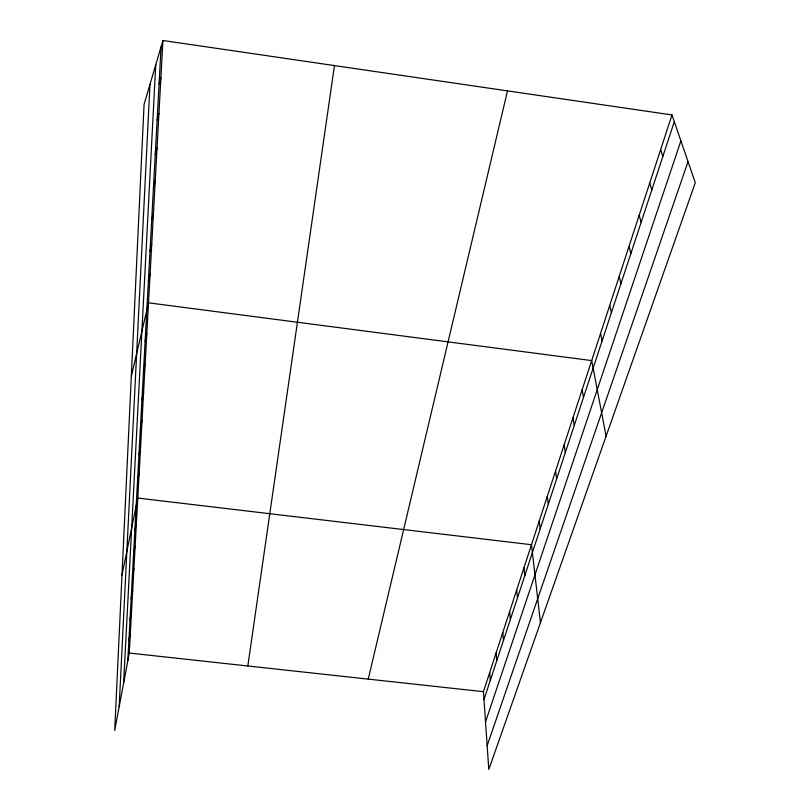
<?xml version="1.0" encoding="UTF-8"?>
<svg xmlns="http://www.w3.org/2000/svg" width="810" height="810" viewBox="0 0 810 810"><rect width="100%" height="100%" fill="white"/><g stroke="black" fill="none" stroke-linecap="round" stroke-linejoin="round"><path stroke-width="1.21" d="M119.161 706.725L149.971 84.402M123.606 683.083L155.743 64.871M127.788 660.879L161.089 46.808M162.952 40.5L144.079 104.308L114.706 730.448L129.256 653.042L162.952 40.5L671.986 114.939L695.294 182.716L488.794 769.5L483.438 691.689L671.986 114.939M247.83 665.982L334.459 65.58M128.871 640.72L130.369 632.883M130.005 619.954L131.504 612.117M131.159 598.539L132.688 590.713M132.364 576.457L133.903 568.63M133.599 553.655L135.148 545.859M134.875 530.125L136.444 522.339M121.996 575.08L137.781 498.059L531.492 544.715L540.462 622.688M137.558 480.684L139.158 472.959M138.966 454.693L140.586 447.009M140.424 427.801L142.064 420.167M141.932 399.958L143.593 392.374M143.502 371.112L145.182 363.599M145.122 341.212L146.823 333.771M131.311 376.468L148.524 302.829L591.685 360.592L606.093 436.175M368.236 679.124L507.495 90.882M148.372 281.212L150.113 273.942M150.002 251.232L151.754 244.053M151.683 220.178L153.454 213.111M153.424 188.011L155.216 181.065M155.236 154.659L157.049 147.845M157.11 120.052L158.942 113.39M159.064 84.129L160.906 77.639M483.975 699.577L674.305 121.662M485.514 721.913L680.906 140.869M487.154 745.676L688.034 161.605M129.256 653.042L483.438 691.689M660.666 149.597L662.843 156.462M649.741 182.999L651.797 190.006M639.212 215.217L641.145 222.345M629.046 246.321L630.869 253.55M619.225 276.352L620.946 283.682M609.738 305.37L611.358 312.792M600.554 333.436L602.093 340.939M582.167 389.691L583.524 397.325M572.984 417.778L574.249 425.463M564.114 444.903L565.299 452.638M555.549 471.116L556.652 478.892M547.266 496.459L548.299 504.276M539.247 520.982L540.209 528.819M523.969 567.699L524.819 575.576M516.689 589.963L517.479 597.851M509.632 611.56L510.371 619.447M502.787 632.499L503.466 640.396M496.145 652.819L496.773 660.717M489.696 672.543L490.283 680.43"/></g></svg>
